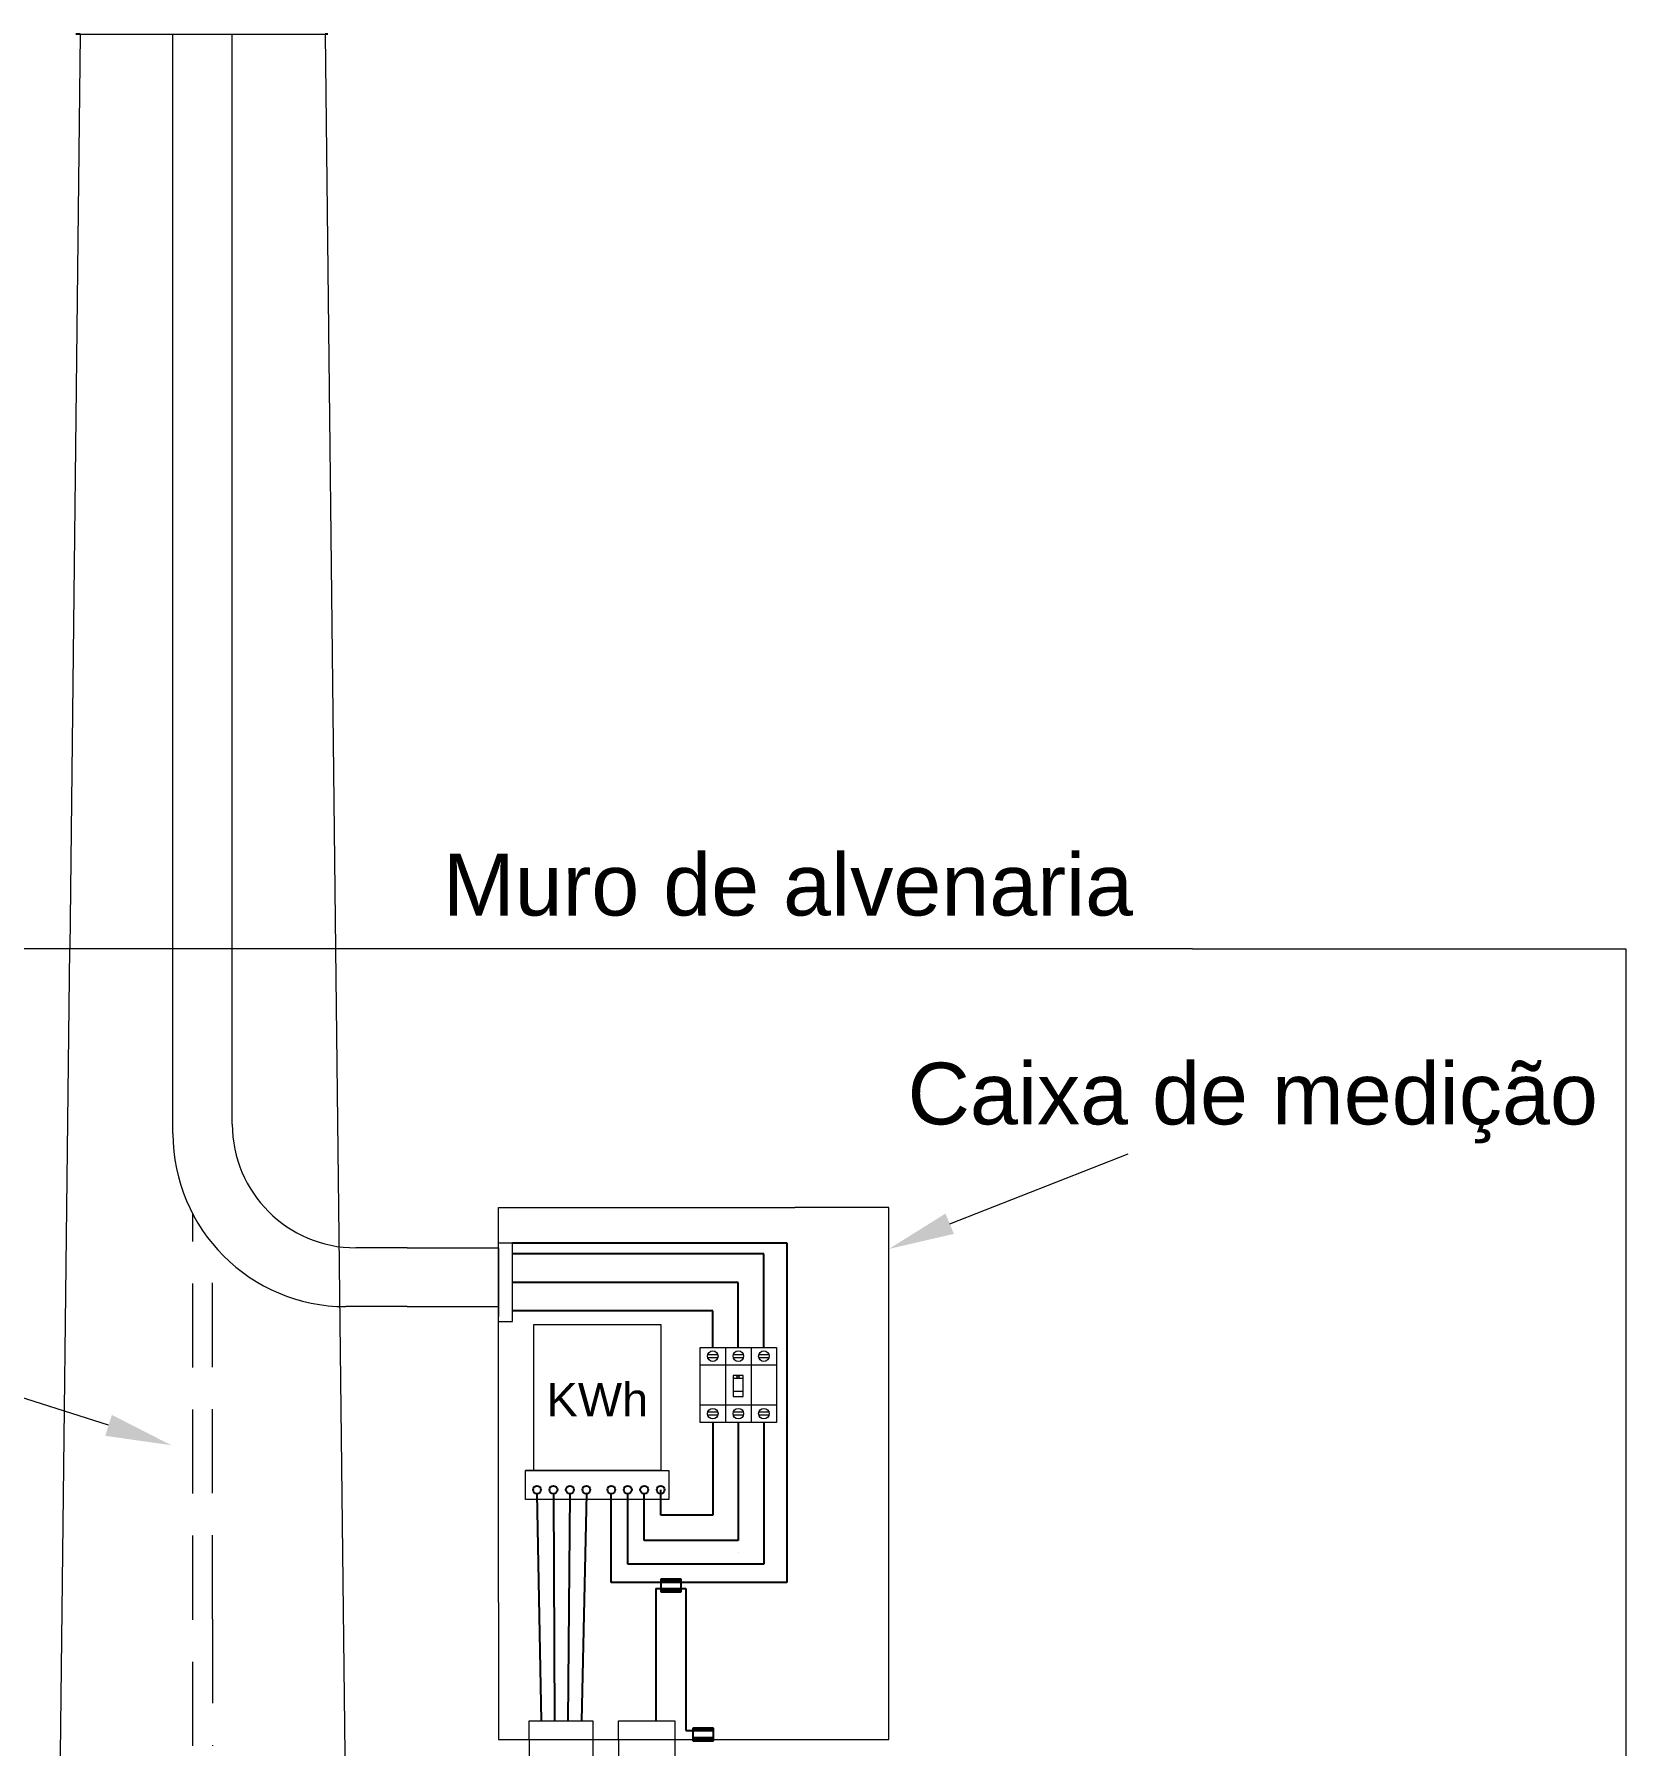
# Model space of a CAD drawing. Header units: millimetres. Extents: x 108055 to 152758, y 4876 to 37034.
# Drawn here: x 135259 to 137154, y 10633 to 12669 of the extents above; entities that cross this region are included whole.
import ezdxf
from ezdxf.enums import TextEntityAlignment as Align

# ---------------------------------------------------------------- set-up
doc = ezdxf.new("R2010")
doc.units = ezdxf.units.MM
doc.header["$LTSCALE"] = 200
doc.linetypes.add('DASHED', pattern=[0.75, 0.5, -0.25])
for name, color, linetype, lineweight in [('arquitetonico', 7, 'Continuous', 9), ('simbologia', 2, 'Continuous', 9), ('Textos', 9, 'Continuous', 9)]:
    doc.layers.add(name, color=color, linetype=linetype, lineweight=lineweight)
doc.layers.add('Hachura', color=9, linetype='Continuous')
doc.styles.add('style1', font='arial.ttf')

msp = doc.modelspace()

# ---------------------------------------------------------------- hatches: boundary and pattern name
at = {"layer": 'Hachura'}
h = msp.add_hatch(color=256, dxfattribs=at)
h.dxf.hatch_style = 1
h.paths.add_polyline_path([(136004.7, 10830.7), (136029.2, 10830.7), (136029.2, 10826.7), (136004.7, 10826.7)])
h = msp.add_hatch(color=256, dxfattribs=at)
h.dxf.hatch_style = 1
h.paths.add_polyline_path([(136004.7, 10819.6), (136029.2, 10819.6), (136029.2, 10815.8), (136004.7, 10815.6)])
h = msp.add_hatch(color=256, dxfattribs=at)
h.dxf.hatch_style = 1
h.paths.add_polyline_path([(136043, 10653.4), (136067.5, 10653.4), (136067.5, 10649.4), (136043, 10649.4)])
h = msp.add_hatch(color=256, dxfattribs=at)
h.dxf.hatch_style = 1
h.paths.add_polyline_path([(136043, 10642.3), (136067.5, 10642.3), (136067.5, 10638.5), (136043, 10638.3)])

# ---------------------------------------------------------------- linework, layer by layer
at = {"layer": 'arquitetonico'}
for p, q in [((136348.7, 11253.8), (136561.3, 11337.1)), ((135347.5, 11013.9), (134575.2, 11259.1))]:
    msp.add_line(p, q, dxfattribs=at)
for points in [[(136343.7, 11265.9), (136353.7, 11241.7), (136276.3, 11223.8)], [(135343.5, 11001.4), (135351.4, 11026.3), (135422.2, 10990.2)]]:
    msp.add_solid(points, dxfattribs=at)
at = {"layer": 'Hachura'}
for p, q in [((135828.1, 11231), (136154.8, 11231)), ((136154.8, 11231), (136154.8, 10826.7)), ((136127.5, 11217.9), (135828.1, 11217.9)), ((136127.5, 11106.7), (136127.5, 11217.9)), ((136097.1, 11183.8), (135828.1, 11183.8)), ((136097.1, 11165.9), (136097.1, 11183.8)), ((136097.1, 11106.7), (136097.1, 11165.9)), ((136066.7, 11150.3), (135828.1, 11150.3)), ((136066.7, 11106.7), (136066.7, 11150.3)), ((136066.7, 11017.4), (136066.7, 10906.9)), ((136097.1, 11017.4), (136097.1, 10877)), ((136127.5, 11017.4), (136127.5, 10848.5)), ((135857.4, 10932.5), (135862.3, 10662.3)), ((135877, 10932.5), (135878.3, 10662.3)), ((135896.6, 10932.5), (135894.3, 10662.3)), ((135916.2, 10932.5), (135910.3, 10662.3)), ((135945.9, 10826.7), (135945.9, 10932.5)), ((135965.6, 10848.5), (135965.5, 10932.5)), ((135985.1, 10877), (135985.1, 10932.5)), ((136004.7, 10906.9), (136004.7, 10937.2)), ((136066.7, 10906.9), (136004.7, 10906.9)), ((136097.1, 10877), (135985.1, 10877)), ((136127.5, 10848.5), (135965.6, 10848.5)), ((136097.1, 10848.5), (136097.1, 10847.7)), ((136154.8, 10826.7), (135945.9, 10826.7)), ((135999.1, 10819.6), (135999.1, 10662.3)), ((135999.1, 10819.6), (136034.6, 10819.6)), ((136029.2, 10830.7), (136004.7, 10830.7)), ((136004.7, 10830.7), (136004.7, 10815.6)), ((136004.7, 10815.6), (136029.2, 10815.8)), ((136029.2, 10815.8), (136029.2, 10830.7)), ((136034.6, 10819.6), (136034.6, 10650.8)), ((136067.5, 10653.4), (136043, 10653.4)), ((136043, 10653.4), (136043, 10638.3)), ((136067.5, 10638.5), (136067.5, 10653.4)), ((136034.6, 10650.8), (136067.5, 10650.8)), ((136043, 10642.3), (136067.5, 10642.3)), ((136043, 10638.3), (136067.5, 10638.5))]:
    msp.add_line(p, q, dxfattribs=at)
for centre in [(135857.4, 10937.2), (135877, 10937.2), (135896.6, 10937.2), (135916.2, 10937.2), (135945.9, 10937.2), (135965.5, 10937.2), (135985.1, 10937.2), (136004.7, 10937.2)]:
    msp.add_circle(centre, 4.67, dxfattribs=at)
msp.add_arc((136082.3, 10883), 25.8, 305.8614, 305.8629, dxfattribs=at)
at = {"layer": 'simbologia'}
for p, q in [((135313.7, 12669.4), (135301.2, 11581)), ((135313.7, 12669.4), (135494.7, 12669.4)), ((135424.1, 12326.9), (135424.1, 12669.4)), ((135494.7, 11372.2), (135494.7, 12669.4)), ((135494.7, 12529.5), (135494.7, 12669.4)), ((135494.7, 12669.4), (135605.1, 12669.4)), ((135605.1, 12669.4), (135617.6, 11581)), ((135424.1, 11361), (135424.1, 12326.9)), ((136637.9, 11581), (135126.5, 11581)), ((135271.3, 8972.5), (135301.2, 11581)), ((135617.6, 11581), (135647.5, 8972.5)), ((136637.9, 11581), (137153.5, 11581)), ((137153.5, 11581), (137153.5, 10111)), ((135811.5, 10803), (135811.5, 11273.3)), ((135811.5, 11273.3), (136164.3, 11273.3)), ((136276.3, 11273.3), (136164.3, 11273.3)), ((136276.3, 10640.2), (136276.3, 11273.3)), ((135703, 11225.2), (135641.7, 11225.2)), ((135703, 11225.2), (135811.5, 11225.2)), ((135811.5, 11231), (135828.1, 11231)), ((135811.5, 11225.1), (135811.5, 11149.1)), ((135828.1, 11137.4), (135828.1, 11231)), ((135703, 11155.2), (135629.9, 11155.2)), ((135703, 11155.2), (135811.5, 11155.2)), ((135811.5, 11149.1), (135811.5, 11143.3)), ((135811.5, 11137.4), (135828.1, 11137.4)), ((135853.7, 11134), (136004.7, 11134)), ((135853.7, 10960.2), (135853.7, 11134)), ((136004.7, 11134), (136004.7, 10960.2)), ((136051.5, 11106.7), (136142.7, 11106.7)), ((136051.5, 11077.2), (136051.5, 11106.7)), ((136081.9, 11106.7), (136081.9, 11017.4)), ((136112.3, 11106.7), (136112.3, 11017.4)), ((136142.7, 11106.7), (136142.7, 11017.4)), ((136051.5, 11085.8), (136142.7, 11085.8)), ((136060.8, 11098.3), (136072.6, 11098.3)), ((136072.7, 11094.2), (136060.8, 11094.2)), ((136091.2, 11098.3), (136103, 11098.3)), ((136103.1, 11094.2), (136091.2, 11094.2)), ((136121.6, 11098.3), (136133.4, 11098.3)), ((136133.5, 11094.2), (136121.6, 11094.2)), ((136051.5, 11017.4), (136051.5, 11077.2)), ((136102.8, 11073.1), (136090.8, 11073.1)), ((136090.8, 11073.1), (136090.8, 11048.2)), ((136102.8, 11069.6), (136090.8, 11069.6)), ((136102.8, 11069.6), (136093.5, 11069.6)), ((136102.8, 11048.2), (136102.8, 11073.1)), ((136102.8, 11054.2), (136090.8, 11054.2)), ((136090.8, 11048.2), (136102.8, 11048.2)), ((136051.5, 11038.3), (136142.7, 11038.3)), ((136060.8, 11030), (136072.6, 11030)), ((136072.7, 11025.9), (136060.8, 11025.9)), ((136091.2, 11030), (136103, 11030)), ((136103.1, 11025.9), (136091.2, 11025.9)), ((136121.6, 11030), (136133.4, 11030)), ((136133.5, 11025.9), (136121.6, 11025.9)), ((136142.7, 11017.4), (136051.5, 11017.4)), ((135853.7, 10960.2), (135843.9, 10960.2)), ((135843.9, 10960.2), (136014.5, 10960.2)), ((135843.9, 10925.7), (135843.9, 10960.2)), ((136004.7, 10960.2), (135853.7, 10960.2)), ((136014.5, 10960.2), (136014.5, 10925.7)), ((136014.5, 10925.7), (135843.9, 10925.7)), ((135811.5, 10803), (135811.5, 10640.2)), ((135811.5, 10640.2), (136164.3, 10640.2)), ((136164.3, 10640.2), (136276.3, 10640.2))]:
    msp.add_line(p, q, dxfattribs=at)
at = {"layer": 'simbologia', "lineweight": -3}
for p, q in [((135313.7, 12669.4), (135308.4, 12669.4)), ((135608.5, 12669.4), (135605.1, 12669.4))]:
    msp.add_line(p, q, dxfattribs=at)
at = {"layer": 'simbologia', "linetype": 'DASHED'}
for p, q in [((135447.6, 10632.6), (135447.6, 11265.4)), ((135471.2, 10783.3), (135471.2, 11230)), ((135471.2, 10783.3), (135471.2, 10632.6)), ((135848, 10640.2), (135848, 10662.3)), ((135848, 10662.3), (135924, 10662.3)), ((135924, 10662.3), (135924, 10640.2)), ((135954.3, 10640.2), (135954.3, 10662.3)), ((135954.3, 10662.3), (136021.5, 10662.3)), ((136021.5, 10662.3), (136021.5, 10640.2)), ((135848, 10640.2), (135848, 10111)), ((135924, 10640.2), (135924, 10111)), ((135954.3, 10640.2), (135954.3, 10111)), ((136021.5, 10640.2), (136021.5, 10111))]:
    msp.add_line(p, q, dxfattribs=at)
at = {"layer": 'simbologia'}
for centre, radius in [((136066.7, 11096.2), 6.27), ((136097.1, 11096.2), 6.27), ((136127.5, 11096.2), 6.27), ((136096.8, 11071.3), 1.3), ((136066.7, 11027.8), 6.27), ((136097.1, 11027.8), 6.27), ((136127.5, 11027.8), 6.27)]:
    msp.add_circle(centre, radius, dxfattribs=at)
for centre, radius, start, end in [((135641.7, 11372.2), 147, 180, 270), ((135629.9, 11361), 205.8, 180, 270), ((136081.9, 11038.3), 25.8, 234.1371, 234.1386), ((136081.9, 11038.3), 25.8, 305.8614, 305.8629), ((136112.2, 11038.3), 25.8, 234.1371, 234.1386), ((136112.2, 11038.3), 25.8, 305.8614, 305.8629), ((136142.6, 11038.3), 25.8, 234.1371, 234.1386), ((136142.6, 11038.3), 25.8, 305.8614, 305.8629)]:
    msp.add_arc(centre, radius, start, end, dxfattribs=at)

# ---------------------------------------------------------------- texts
at = {"layer": 'Textos', "style": 'style1'}
for s, p in [('Muro de alvenaria ', (135745.3, 11620.6)), ('Caixa de medição ', (136298.6, 11372))]:
    msp.add_text(s, height=73.495, rotation=0, dxfattribs=at).set_placement(p)
msp.add_text('KWh', height=39.94, rotation=0, dxfattribs=at).set_placement((135929.3, 11045.5), align=Align.MIDDLE)

doc.saveas('drawing.dxf')
